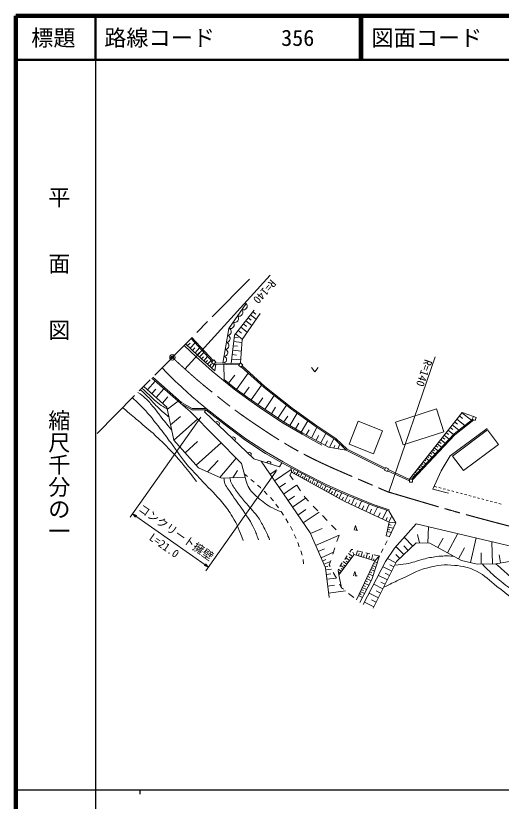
# Model space of a CAD drawing. Units: millimetres, scale not verified. Extents: x 40000 to 680000, y 20000 to 380000.
# Drawn here: x 40000 to 149688, y 202409 to 380000 of the extents above; entities that cross this region are included whole.
import ezdxf
from ezdxf.enums import TextEntityAlignment as Align

# ---------------------------------------------------------------- set-up
doc = ezdxf.new("R2010")
doc.units = ezdxf.units.MM
doc.header["$LTSCALE"] = 1000
doc.header["$PDMODE"] = 32
doc.header["$PDSIZE"] = 500
doc.linetypes.add('CHAIN', pattern=[18.5, 12, -1.5, 3.5, -1.5])
for name, color, linetype, lineweight in [('M-BGD', 7, 'Continuous', 13), ('M-BMK', 2, 'CHAIN', 13), ('M-BMK-SRVR', 3, 'Continuous', 13), ('M-STR-HTXT', 7, 'Continuous', 13), ('M-TTL', 2, 'Continuous', 140), ('M-TTL-BAND', 7, 'Continuous', 25), ('M-TTL-LINE', 7, 'Continuous', 50), ('M-TTL-TXT', 7, 'Continuous', 13)]:
    doc.layers.add(name, color=color, linetype=linetype, lineweight=lineweight)
doc.layers.add('M-OTRS', color=6, linetype='Continuous')
doc.styles.add('@ＭＳ ゴシック', font='')
doc.styles.add('ＭＳ ゴシック', font='')
doc.styles.get('@ＭＳ ゴシック').set_extended_font_data('@MS Gothic')
doc.styles.get('ＭＳ ゴシック').set_extended_font_data('MS Gothic')

msp = doc.modelspace()

# ---------------------------------------------------------------- linework, layer by layer
at = {"layer": 'M-BGD'}
for p, q in [((89390, 307795), (93881, 313421)), ((91117, 306833), (95224, 312648)), ((93572, 313034), (94206, 312528)), ((91990, 311053), (93337, 309977)), ((92528, 311726), (93202, 311188)), ((93066, 312400), (94334, 311388)), ((90847, 309621), (92279, 308478)), ((91419, 310337), (92134, 309765)), ((79807, 307257), (84594, 302019)), ((88679, 301400), (89390, 307795)), ((89331, 307261), (90252, 307158)), ((89633, 308099), (91154, 306885)), ((90240, 308860), (91001, 308253)), ((78831, 305411), (79387, 305996)), ((79416, 304855), (80527, 306025)), ((79596, 307043), (84373, 301816)), ((89228, 306340), (91071, 306135)), ((90763, 301500), (91117, 306833)), ((79962, 304337), (80481, 304883)), ((80508, 303818), (81546, 304910)), ((81015, 303337), (81496, 303843)), ((81530, 302865), (82468, 303901)), ((89014, 304412), (90942, 304197)), ((89121, 305376), (90085, 305268)), ((82003, 302436), (82432, 302910)), ((82476, 302008), (83333, 302954)), ((82908, 301617), (83300, 302049)), ((83341, 301226), (84123, 302090)), ((84762, 302173), (84246, 301700)), ((85236, 301657), (84762, 302173)), ((88790, 302394), (90807, 302170)), ((88902, 303403), (89911, 303291)), ((83797, 300812), (84211, 301269)), ((84246, 301700), (84719, 301184)), ((84254, 300398), (85009, 301232)), ((84719, 301184), (85236, 301657)), ((84780, 301240), (90357, 301040)), ((84995, 299727), (85188, 301226)), ((85096, 301529), (90613, 301331)), ((87104, 297746), (86991, 301161)), ((90763, 301500), (90300, 300975)), ((90300, 300975), (90825, 300513)), ((91288, 301038), (90763, 301500)), ((90825, 300513), (91288, 301038)), ((106792, 300489), (107542, 299489)), ((107542, 299489), (108292, 300489)), ((84383, 299608), (86915, 297513)), ((88079, 296950), (89518, 298712)), ((89857, 295532), (92512, 299227)), ((69780, 295439), (71509, 297373)), ((68921, 296207), (74161, 291519)), ((70760, 294562), (71637, 295542)), ((71740, 293685), (73495, 295646)), ((91513, 294343), (92703, 295998)), ((93173, 293159), (95528, 296488)), ((73128, 292443), (74370, 293831)), ((94726, 292061), (95824, 293613)), ((96291, 290980), (98388, 294154)), ((74161, 291519), (75733, 284041)), ((74259, 291053), (76734, 292829)), ((79392, 290547), (77312, 292326)), ((97751, 290015), (98716, 291475)), ((99212, 289050), (101142, 291971)), ((90999, 278770), (79392, 290547)), ((100557, 288161), (101446, 289506)), ((101947, 287343), (103577, 290127)), ((135059, 291122), (125827, 288142)), ((140852, 290320), (128959, 275260)), ((136730, 285947), (135059, 291122)), ((140225, 289526), (140936, 288964)), ((140787, 290237), (142933, 288542)), ((143398, 289424), (140852, 290320)), ((74998, 287539), (77239, 289388)), ((75744, 284029), (81097, 288818)), ((103214, 286602), (103955, 287869)), ((104481, 285861), (105963, 288394)), ((115305, 283149), (117368, 288349)), ((117368, 288349), (122883, 286161)), ((125827, 288142), (127498, 282967)), ((139146, 288159), (139801, 287642)), ((139663, 288814), (141460, 287395)), ((143398, 289424), (143116, 288784)), ((143116, 288784), (143757, 288501)), ((144039, 289142), (143398, 289424)), ((143757, 288501), (144039, 289142)), ((105629, 285217), (106262, 286371)), ((106783, 284583), (108049, 286892)), ((122883, 286161), (120819, 280960)), ((127498, 282967), (136730, 285947)), ((137677, 286299), (138882, 285347)), ((146503, 286658), (138106, 280482)), ((138153, 286902), (138756, 286426)), ((138629, 287505), (140105, 286339)), ((138692, 280451), (146608, 286346)), ((146608, 286346), (149052, 283065)), ((107847, 283999), (108432, 285064)), ((108912, 283415), (110080, 285544)), ((110898, 282449), (111832, 284382)), ((135989, 284161), (137014, 283352)), ((136394, 284674), (136906, 284269)), ((136799, 285187), (137911, 284309)), ((137238, 285743), (137794, 285304)), ((75733, 284041), (81294, 277825)), ((78260, 281217), (81072, 283733)), ((80776, 278405), (86400, 283437)), ((109287, 283209), (110666, 282491)), ((109888, 282896), (110398, 283876)), ((110666, 282491), (114672, 281770)), ((111832, 282281), (112091, 282817)), ((112765, 282113), (113251, 283119)), ((120819, 280960), (115305, 283149)), ((134897, 282779), (135333, 282435)), ((135242, 283216), (136188, 282469)), ((135615, 283689), (136088, 283315)), ((149052, 283065), (141135, 277170)), ((133297, 280754), (134036, 280170)), ((133607, 281146), (133977, 280854)), ((133917, 281538), (134722, 280903)), ((134235, 281941), (134637, 281623)), ((134553, 282343), (135425, 281654)), ((83355, 276868), (85759, 279486)), ((86120, 275583), (89790, 279997)), ((95455, 279289), (106487, 263093)), ((99551, 278039), (100138, 278953)), ((132058, 279184), (132664, 278705)), ((132368, 279576), (132671, 279337)), ((132678, 279969), (133350, 279438)), ((132987, 280361), (133324, 280096)), ((138106, 280482), (136095, 277138)), ((141135, 277170), (138692, 280451)), ((81294, 277825), (86456, 275427)), ((89015, 275531), (90122, 277221)), ((91799, 275645), (90999, 278770)), ((97476, 276322), (98969, 277338)), ((98493, 274829), (102253, 277391)), ((102225, 277809), (102294, 276777)), ((102490, 276669), (102910, 277434)), ((123574, 277869), (123276, 277236)), ((123276, 277236), (123909, 276937)), ((124207, 277571), (123574, 277869)), ((123909, 276937), (124207, 277571)), ((124001, 277133), (128936, 274816)), ((124129, 277405), (128953, 275140)), ((130508, 277222), (130712, 277061)), ((130818, 277615), (131293, 277240)), ((131128, 278007), (131365, 277820)), ((131438, 278399), (131978, 277973)), ((131748, 278792), (132018, 278578)), ((136095, 277138), (134205, 272994)), ((86456, 275427), (91799, 275645)), ((91594, 276446), (92358, 275802)), ((102294, 276777), (101946, 276132)), ((101946, 276132), (102655, 275081)), ((102294, 276777), (114315, 270172)), ((102928, 276428), (103139, 276812)), ((103366, 276187), (103788, 276954)), ((103805, 275947), (104017, 276333)), ((104243, 275706), (104667, 276479)), ((104681, 275465), (104901, 275866)), ((105119, 275224), (105560, 276026)), ((105557, 274983), (105785, 275399)), ((105996, 274743), (106452, 275573)), ((129579, 276045), (129921, 275775)), ((129889, 276437), (130060, 276302)), ((130198, 276830), (130607, 276507)), ((93123, 275158), (93888, 274514)), ((94653, 273869), (95286, 273336)), ((99499, 273352), (100976, 274358)), ((100505, 271874), (103460, 273887)), ((103493, 273838), (104332, 272594)), ((106434, 274502), (106670, 274931)), ((106872, 274261), (107344, 275120)), ((107316, 274017), (107560, 274461)), ((107760, 273773), (108248, 274661)), ((108219, 273521), (108471, 273980)), ((108678, 273269), (109182, 274187)), ((109627, 272747), (110148, 273696)), ((128959, 275260), (128922, 274561)), ((128922, 274561), (129621, 274524)), ((129658, 275224), (128959, 275260)), ((129621, 274524), (129658, 275224)), ((135129, 273455), (134646, 273583)), ((95286, 273336), (95407, 273214)), ((96113, 272506), (96820, 271798)), ((109152, 273008), (109413, 273483)), ((110141, 272465), (110424, 272979)), ((110656, 272182), (111222, 273211)), ((111221, 271872), (111531, 272436)), ((111785, 271561), (112406, 272690)), ((112404, 271221), (112745, 271840)), ((113023, 270881), (113704, 272119)), ((134205, 272994), (137767, 272049)), ((136096, 273198), (135612, 273326)), ((137062, 272941), (136579, 273070)), ((138029, 272685), (137545, 272813)), ((138995, 272428), (138512, 272556)), ((139962, 272171), (139478, 272299)), ((140928, 271914), (140445, 272043)), ((141895, 271658), (141411, 271786)), ((97526, 271090), (98101, 270513)), ((98101, 270513), (98207, 270361)), ((101517, 270390), (103001, 271401)), ((102528, 268905), (105497, 270928)), ((105171, 271351), (105362, 271068)), ((105362, 271068), (106165, 270232)), ((113698, 270510), (114069, 271185)), ((114315, 270172), (124346, 265483)), ((114374, 270144), (115026, 271538)), ((115112, 269799), (115457, 270537)), ((115850, 269454), (116540, 270929)), ((117411, 268724), (118141, 270285)), ((142861, 271401), (142378, 271529)), ((143828, 271144), (143344, 271272)), ((144794, 270887), (144311, 271016)), ((145761, 270631), (145277, 270759)), ((146727, 270374), (146244, 270502)), ((147693, 270117), (147210, 270245)), ((148660, 269860), (148177, 269989)), ((98782, 269543), (99356, 268724)), ((103745, 267119), (105531, 268336)), ((107204, 269151), (108243, 268069)), ((116630, 269089), (116995, 269870)), ((118237, 268338), (118623, 269164)), ((119063, 267952), (119835, 269604)), ((119959, 267533), (120378, 268430)), ((120855, 267114), (121693, 268907)), ((122874, 266171), (123817, 268189)), ((149626, 269604), (149143, 269732)), ((99931, 267906), (100505, 267087)), ((104962, 265332), (108535, 267766)), ((109283, 266988), (110322, 265906)), ((121865, 266643), (122336, 267652)), ((123577, 265842), (123906, 266546)), ((125878, 265351), (124273, 268035)), ((124281, 265513), (124939, 266921)), ((101044, 266245), (101554, 265385)), ((111361, 264824), (112401, 263743)), ((116437, 263737), (116737, 264737)), ((116737, 264737), (117037, 263737)), ((124346, 265483), (123719, 262411)), ((124240, 264962), (124831, 264841)), ((125878, 265351), (124346, 265483)), ((124424, 262271), (125878, 265351)), ((125555, 259635), (130449, 265160)), ((130449, 265160), (160029, 258122)), ((102065, 264525), (102135, 264406)), ((102135, 264406), (102493, 263622)), ((106487, 263093), (109961, 255196)), ((106566, 262915), (109224, 264084)), ((117287, 263737), (116787, 263737)), ((123919, 263391), (124862, 263199)), ((124019, 263881), (124491, 263785)), ((124120, 264371), (125302, 264130)), ((133121, 260744), (133253, 264493)), ((137519, 258569), (139880, 262916)), ((102907, 262712), (103322, 261802)), ((107735, 260256), (113052, 262595)), ((113044, 262571), (112573, 261147)), ((123449, 260395), (123910, 261282)), ((124424, 262271), (123719, 262411)), ((124372, 262169), (124424, 262271)), ((129672, 260092), (127743, 262104)), ((131247, 260810), (130791, 262697)), ((135345, 259750), (136526, 261923)), ((142727, 256381), (143987, 261939)), ((147671, 256100), (147586, 261082)), ((103716, 260884), (104053, 259943)), ((108350, 258858), (109748, 259473)), ((112102, 259723), (111631, 258299)), ((115460, 258762), (115862, 259356)), ((115862, 259356), (116137, 259292)), ((122527, 258620), (122988, 259508)), ((123568, 256582), (125555, 259635)), ((127659, 258162), (125887, 260010)), ((130451, 260839), (126053, 256622)), ((128666, 259127), (127701, 260133)), ((133541, 260729), (130451, 260839)), ((140701, 256840), (133541, 260729)), ((140023, 257209), (141382, 259713)), ((104391, 259001), (104729, 258060)), ((108965, 257460), (111761, 258690)), ((112978, 253586), (116443, 258166)), ((114338, 257106), (114899, 257934)), ((116104, 257718), (115210, 258394)), ((115766, 257271), (115319, 257609)), ((116423, 258139), (116181, 258728)), ((116443, 258166), (121120, 256785)), ((116917, 258026), (117217, 259039)), ((117110, 259064), (118084, 258836)), ((117454, 257867), (117613, 258404)), ((117992, 257709), (118309, 258783)), ((118561, 257540), (118729, 258110)), ((119058, 258607), (120031, 258379)), ((119131, 257372), (119467, 258511)), ((119735, 257194), (119913, 257798)), ((120339, 257015), (120695, 258223)), ((120464, 252549), (122144, 257884)), ((121005, 258151), (121978, 257923)), ((121120, 256785), (122144, 257884)), ((126735, 257276), (125849, 258200)), ((145180, 256057), (145138, 258548)), ((160029, 258122), (148479, 256113)), ((149538, 256298), (149216, 258152)), ((104897, 257080), (104997, 256085)), ((109288, 256725), (110023, 257049)), ((109611, 255990), (111082, 256637)), ((111160, 256875), (110823, 255857)), ((110823, 255857), (111024, 255479)), ((113216, 255450), (113777, 256278)), ((114180, 255175), (113420, 255750)), ((114787, 255978), (113985, 256585)), ((114484, 255576), (114082, 255880)), ((115428, 256824), (114581, 257465)), ((115108, 256401), (114684, 256721)), ((121120, 256785), (116990, 247988)), ((118522, 246885), (123568, 256582)), ((126053, 256622), (120711, 246045)), ((120818, 256874), (120914, 257199)), ((120828, 256164), (121196, 255992)), ((121041, 256617), (121654, 256329)), ((125902, 256322), (124018, 257274)), ((125426, 255380), (124484, 255856)), ((144227, 256041), (140701, 256840)), ((148479, 256113), (144227, 256041)), ((109878, 255386), (110480, 255521)), ((109961, 255196), (110779, 248490)), ((110016, 254746), (111327, 254906)), ((111726, 254154), (112428, 252828)), ((112978, 253586), (112845, 254577)), ((113577, 254378), (112858, 254921)), ((113275, 253979), (112916, 254251)), ((113878, 254776), (113498, 255064)), ((116320, 253375), (116620, 254375)), ((116620, 254375), (116920, 253375)), ((119958, 254311), (120454, 254079)), ((120191, 254806), (121048, 254404)), ((120403, 255259), (120832, 255058)), ((120616, 255712), (121351, 255366)), ((124950, 254438), (122972, 255438)), ((110145, 253683), (111209, 253812)), ((110275, 252619), (112401, 252879)), ((113564, 250685), (112978, 253586)), ((117170, 253375), (116670, 253375)), ((117718, 247363), (120464, 252549)), ((118980, 252226), (119493, 251985)), ((119221, 252739), (120297, 252234)), ((119473, 253278), (120012, 253025)), ((119726, 253816), (120716, 253351)), ((123951, 252460), (121949, 253472)), ((124451, 253449), (123462, 253949)), ((110466, 251051), (112034, 251242)), ((113130, 251503), (113564, 250685)), ((113564, 250685), (114015, 250330)), ((118279, 250733), (119259, 250273)), ((118509, 251223), (118999, 250993)), ((118739, 251712), (119766, 251230)), ((122940, 250459), (120914, 251482)), ((123445, 251460), (122445, 251965)), ((110658, 249483), (114496, 249951)), ((115194, 249402), (116372, 248474)), ((117415, 248893), (118306, 248474)), ((117628, 249345), (118073, 249136)), ((117840, 249798), (118775, 249359)), ((118059, 250265), (118527, 250046)), ((121916, 248432), (119866, 249468)), ((122428, 249446), (121415, 249957)), ((120881, 246382), (118805, 247430)), ((121398, 247407), (120373, 247925))]:
    msp.add_line(p, q, dxfattribs=at)
for points in [[(86812, 301467), (88126, 309324), (92039, 314976)], [(78044, 305469), (80796, 302855), (84383, 299608)], [(78389, 305831), (81137, 303221), (84995, 299727)], [(90946, 300650), (96111, 295959), (102273, 291074), (107845, 287027), (112128, 284186), (114672, 281770), (123366, 277428)], [(91144, 300875), (96305, 296187), (102454, 291313), (108016, 287274), (112316, 284421), (114846, 282019), (123494, 277699)], [(70747, 298035), (77312, 292326), (79784, 290932), (82918, 290932), (87294, 287486), (91778, 284134), (96457, 281041), (100299, 278862), (104521, 276553), (110332, 273603), (114996, 271550), (120897, 269177), (124273, 268035)], [(70944, 298261), (77486, 292572), (79863, 291232), (83022, 291232), (87476, 287724), (91951, 284380), (96614, 281297), (100445, 279124), (104661, 276818), (110460, 273874), (115113, 271827), (121001, 269458), (124369, 268319)], [(86915, 297513), (89317, 295551), (92128, 293531), (95553, 291108), (100448, 287873), (104712, 285377), (109143, 282946)], [(87104, 297746), (89500, 295789), (92302, 293776), (95722, 291356), (100606, 288128), (104860, 285638), (109287, 283209)], [(99551, 278039), (93791, 279797), (82649, 290464), (82918, 290932)], [(129430, 275250), (139021, 285495), (143198, 288748)], [(129649, 275045), (139223, 285272), (143509, 288610)]]:
    msp.add_lwpolyline(points, dxfattribs=at)
for centre, radius, start, end in [((91404, 314370), 877, 246.96866, 43.63465), ((90426, 312957), 877, 246.96866, 43.63465), ((89448, 311545), 877, 246.96866, 43.63465), ((87893, 308555), 803, 267.89013, 73.12155), ((88469, 310132), 877, 246.96866, 43.63465), ((87630, 306984), 803, 267.89013, 73.12155), ((87367, 305413), 803, 267.89013, 73.12155), ((87104, 303841), 803, 267.89013, 73.12155), ((86842, 302270), 803, 267.89013, 73.12155), ((85500, 287734), 500, 316.24585, 136.24585), ((89112, 284277), 500, 316.24585, 136.24585), ((92723, 280819), 500, 316.24585, 136.24585), ((97160, 278769), 500, 343.02934, 163.02934)]:
    msp.add_arc(centre, radius, start, end, dxfattribs=at)
for points, knots in [([(73076, 300425), (73680, 299740), (73854, 299557), (74370, 299017), (75305, 298040), (75888, 297552), (76874, 296627), (78012, 295558), (78648, 294957), (79819, 293926), (81047, 292846), (81464, 292507), (83022, 291232)], [0, 0, 0, 0, 1, 1, 1, 2, 2, 2, 3, 3, 3, 4, 4, 4, 4]), ([(67584, 294850), (68394, 294289), (68643, 294097), (69265, 293546), (70094, 292812), (70461, 292298), (71182, 291457), (71816, 290717), (72103, 290246), (72703, 289478), (73679, 288229), (74008, 287839), (75254, 286322)], [0, 0, 0, 0, 1, 1, 1, 2, 2, 2, 3, 3, 3, 4, 4, 4, 4]), ([(68148, 295423), (68875, 294798), (69073, 294615), (69642, 294071), (70478, 293270), (70859, 292736), (71677, 291917), (72428, 291165), (72854, 290747), (73659, 290054), (74038, 289727), (74164, 289616), (74642, 289231)], [0, 0, 0, 0, 1, 1, 1, 2, 2, 2, 3, 3, 3, 4, 4, 4, 4]), ([(68490, 295770), (69282, 295071), (69486, 294891), (70116, 294318), (70761, 293731), (71091, 293368), (71753, 292800), (72322, 292312), (72628, 292011), (73271, 291626), (73641, 291405), (73783, 291324), (74247, 291111)], [0, 0, 0, 0, 1, 1, 1, 2, 2, 2, 3, 3, 3, 4, 4, 4, 4]), ([(66366, 293614), (67548, 292535), (67874, 292203), (68794, 291251), (70429, 289558), (71189, 288466), (72665, 286633), (73627, 285437), (74092, 284710), (75015, 283483), (76591, 281388), (77354, 280117), (79062, 278128), (80272, 276718), (81031, 276000), (82297, 274639), (84040, 272763), (85121, 271806), (86763, 269841), (87713, 268703), (88169, 267998), (88943, 266733), (90152, 264758), (90415, 263885), (91397, 261336)], [0, 0, 0, 0, 1, 1, 1, 2, 2, 2, 3, 3, 3, 4, 4, 4, 5, 5, 5, 6, 6, 6, 7, 7, 7, 8, 8, 8, 8]), ([(64177, 291392), (65896, 289925), (66327, 289557), (67705, 288382), (69200, 287107), (70097, 286459), (71533, 285119), (73992, 282824), (75319, 281471), (77492, 278905), (78848, 277305), (79311, 276741), (80836, 274705)], [0, 0, 0, 0, 1, 1, 1, 2, 2, 2, 3, 3, 3, 4, 4, 4, 4]), ([(87046, 275451), (87047, 275084), (87089, 274936), (87154, 274613), (87389, 273451), (88062, 273001), (88691, 271997), (89668, 270434), (90377, 269666), (91381, 268120), (92403, 266544), (93102, 265718), (93864, 264002), (94284, 263057), (94438, 262695), (94809, 261530)], [0, 0, 0, 0, 1, 1, 1, 2, 2, 2, 3, 3, 3, 4, 4, 4, 5, 5, 5, 5]), ([(88403, 275506), (88438, 275184), (88480, 275067), (88555, 274792), (88825, 273803), (89334, 273393), (89891, 272531), (90521, 271555), (90979, 271081), (91713, 270180), (92812, 268832), (93566, 268188), (94597, 266788), (95262, 265885), (95555, 265321), (96079, 264330), (96636, 263277), (96794, 262878), (97333, 261550)], [0, 0, 0, 0, 1, 1, 1, 2, 2, 2, 3, 3, 3, 4, 4, 4, 5, 5, 5, 6, 6, 6, 6]), ([(91799, 275645), (92011, 274704), (92141, 274332), (92534, 273565), (93113, 272435), (93720, 271957), (94666, 271110), (95860, 270041), (96588, 269474), (98010, 268735), (98755, 268348), (99045, 268201), (99969, 267851)], [0, 0, 0, 0, 1, 1, 1, 2, 2, 2, 3, 3, 3, 4, 4, 4, 4]), ([(125638, 255799), (126831, 255870), (127205, 255917), (128197, 256082), (129738, 256338), (130532, 256781), (132050, 257148), (133221, 257432), (133883, 257583), (135079, 257730), (136548, 257911), (137109, 257878), (138867, 257837)], [0, 0, 0, 0, 1, 1, 1, 2, 2, 2, 3, 3, 3, 4, 4, 4, 4]), ([(123103, 250781), (124763, 251602), (125213, 251810), (126579, 252441), (129086, 253598), (130419, 254487), (133085, 255203), (135371, 255817), (136761, 255950), (139119, 255748), (141122, 255576), (142298, 255336), (144098, 254440), (146117, 253434), (146923, 252342), (148719, 250978), (151392, 248948), (152798, 247688), (155534, 245744), (158861, 243380), (160753, 242072), (164312, 240074), (167567, 238245), (169376, 237087), (172926, 235930), (175721, 235019), (177376, 234615), (180313, 234485), (184057, 234320), (186130, 235093), (189868, 235359), (193909, 235648), (196176, 235967), (200227, 235904), (203818, 235849), (205821, 235521), (209386, 235087), (213098, 234634), (215212, 234439), (218818, 233451), (220580, 232968), (221618, 232709), (223180, 231761), (224830, 230760), (225412, 230067), (226833, 228435)], [0, 0, 0, 0, 1, 1, 1, 2, 2, 2, 3, 3, 3, 4, 4, 4, 5, 5, 5, 6, 6, 6, 7, 7, 7, 8, 8, 8, 9, 9, 9, 10, 10, 10, 11, 11, 11, 12, 12, 12, 13, 13, 13, 14, 14, 14, 15, 15, 15, 15]), ([(145339, 256060), (146811, 254568), (147263, 254153), (148564, 253005), (150634, 251177), (151961, 250354), (154182, 248713), (156634, 246901), (157983, 245842), (160561, 244215), (163489, 242366), (165063, 241157), (168248, 239799), (170209, 238962), (171354, 238579), (173421, 238061), (177168, 237121), (179281, 235777), (183126, 236153), (186174, 236451), (187694, 237599), (190704, 238170), (195419, 239064), (198131, 239424), (202930, 239388), (207400, 239354), (209925, 239037), (214307, 238152), (216729, 237662), (218248, 237625), (220377, 236371), (222470, 235137), (223404, 234080), (225202, 232445), (226555, 231214), (227011, 230770), (228555, 229174)], [0, 0, 0, 0, 1, 1, 1, 2, 2, 2, 3, 3, 3, 4, 4, 4, 5, 5, 5, 6, 6, 6, 7, 7, 7, 8, 8, 8, 9, 9, 9, 10, 10, 10, 11, 11, 11, 12, 12, 12, 12]), ([(148479, 256113), (150034, 254717), (150424, 254366), (151669, 253245), (153275, 251798), (153984, 250745), (155776, 249537), (157525, 248359), (158721, 248063), (160538, 246993), (162926, 245586), (164088, 244509), (166499, 243140), (168978, 241733), (170365, 240891), (173036, 239894), (174944, 239182), (176020, 238603), (178052, 238477), (180984, 238294), (182607, 238981), (185522, 239349), (188527, 239728), (190198, 240042), (193204, 240417), (196549, 240834), (198412, 241314), (201782, 241362), (204977, 241407), (206754, 240965), (209924, 240562), (213543, 240102), (215637, 240057), (219138, 239032), (221364, 238381), (222515, 237676), (224493, 236464), (227324, 234729), (228228, 233586), (230835, 230806)], [0, 0, 0, 0, 1, 1, 1, 2, 2, 2, 3, 3, 3, 4, 4, 4, 5, 5, 5, 6, 6, 6, 7, 7, 7, 8, 8, 8, 9, 9, 9, 10, 10, 10, 11, 11, 11, 12, 12, 12, 13, 13, 13, 13])]:
    msp.add_open_spline(points, degree=3, knots=knots, dxfattribs=at)
at = {"layer": 'M-BMK'}
msp.add_line((58435, 285563), (93733, 321394), dxfattribs=at)
for points, knots in [([(75382, 302766), (76992, 301232), (77442, 300834), (78789, 299625), (81737, 296977), (83488, 295607), (86585, 293137), (90092, 290339), (92179, 288924), (95908, 286431), (106108, 279612), (110642, 278229), (124000, 272378)], [0, 0, 0, 0, 1, 1, 1, 2, 2, 2, 3, 3, 3, 4, 4, 4, 4]), ([(124000, 272378), (136151, 268779), (139353, 267805), (149281, 265196), (157696, 262984), (160451, 262315), (170908, 259858)], [0, 0, 0, 0, 1, 1, 1, 2, 2, 2, 2])]:
    msp.add_open_spline(points, degree=3, knots=knots, dxfattribs=at)
at = {"layer": 'M-BMK-SRVR'}
msp.add_circle((75382, 302766), 600, dxfattribs=at)
at = {"layer": 'M-OTRS'}
msp.add_point((75382, 302766), dxfattribs=at)
at = {"layer": 'M-STR-HTXT'}
for p, q in [((78237, 300121), (97444, 321381)), ((124286, 272293), (134786, 302905)), ((81810, 289274), (65833, 266613)), ((98846, 277039), (82974, 254528)), ((66397, 267414), (83538, 255328)), ((66397, 267414), (67070, 266633)), ((66397, 267414), (67358, 267042)), ((83538, 255328), (82865, 256109)), ((83538, 255328), (82577, 255700))]:
    msp.add_line(p, q, dxfattribs=at)
at = {"layer": 'M-TTL'}
for p, q in [((40000, 380000), (40000, 20000)), ((680000, 380000), (40000, 380000))]:
    msp.add_line(p, q, dxfattribs=at)
at = {"layer": 'M-TTL-BAND'}
for p, q in [((58000, 370000), (58000, 20000)), ((40000, 205000), (579000, 205000)), ((68000, 205000), (68000, 204000))]:
    msp.add_line(p, q, dxfattribs=at)
at = {"layer": 'M-TTL-LINE'}
for p, q in [((58000, 380000), (58000, 370000)), ((117750, 380000), (117750, 370000)), ((118250, 380000), (118250, 370000)), ((40000, 370000), (680000, 370000))]:
    msp.add_line(p, q, dxfattribs=at)

# ---------------------------------------------------------------- texts
at = {"layer": 'M-STR-HTXT', "style": 'ＭＳ ゴシック'}
for s, rotation, p in [('R=140', 227.904, (95153, 318590)), ('R=140', 251.068, (130891, 299679)), ('コンクリート擁壁', 324.814, (75358, 261972)), ('L=21.0', 324.814, (72704, 259028))]:
    msp.add_text(s, height=1833, rotation=rotation, dxfattribs=at).set_placement(p, align=Align.BOTTOM_CENTER)
at = {"layer": 'M-TTL-BAND', "style": '@ＭＳ ゴシック'}
for s, p in [('平\u3000\u3000面\u3000\u3000図', (49777, 306475)), ('縮尺千分の一', (49777, 261030))]:
    msp.add_text(s, height=3666, rotation=270, dxfattribs=at).set_placement(p, align=Align.MIDDLE_RIGHT)
at = {"layer": 'M-TTL-TXT', "style": 'ＭＳ ゴシック'}
msp.add_text('標題', height=3666, dxfattribs=at).set_placement((48500, 375000), align=Align.MIDDLE_CENTER)
for s, p in [('路線コード      356', (60000, 375000)), ('図面コード      8-0', (120380, 375000))]:
    msp.add_text(s, height=3666, dxfattribs=at).set_placement(p, align=Align.MIDDLE_LEFT)

doc.saveas('drawing.dxf')
